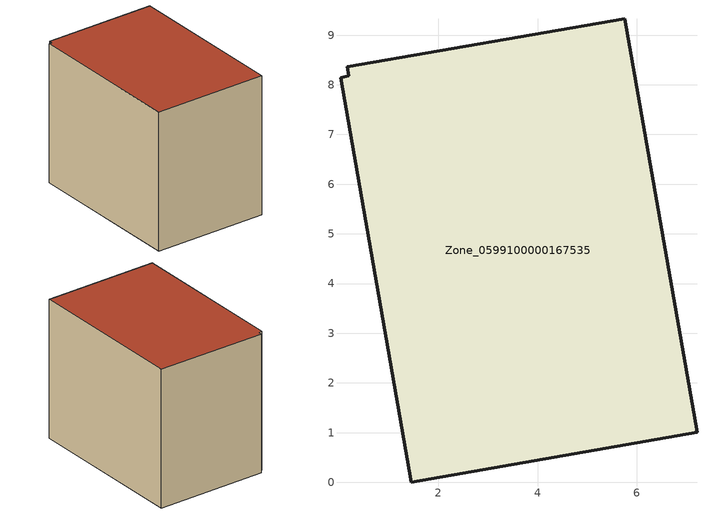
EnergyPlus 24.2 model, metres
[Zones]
Zone_0599100000167535
 floor ground (C_G): 0.2,8.19 0.17,8.36 5.76,9.33 7.21,1.01 1.45,0 0.03,8.14 z0
 wall outside (C_F): 7.21,1.01 5.76,9.33 0.17,8.36 0.2,8.19 0.03,8.14 1.45,0 7.21,1.01 z0:7.12
 roof outside (C_R): 0.17,8.36 0.2,8.19 0.03,8.14 1.45,0 7.21,1.01 5.76,9.33 z7.12
[BUILDING]
Pand.0599100000167535: North Axis=0; Terrain=City; Loads Convergence Tolerance Value=0.04; Temperature Convergence Tolerance Value=0.4; Solar Distribution=FullExterior; Maximum Number of Warmup Days=25; Minimum Number of Warmup Days=1
[Site:Location]
Rotterdam.The.Hague.AP_ZH_NLD Design_Conditions: Latitude=51.96; Longitude=4.45; Time Zone=1; Elevation=-4.5
[SITE:GROUNDTEMPERATURE:BUILDINGSURFACE]
18, 18, 18, 18, 18, 18, 18, 18, 18, 18, 18, 18
[MATERIAL] Thermal Absorptance=0.9; Solar Absorptance=0.7; Visible Absorptance=0.7
Name | Roughness | Thickness | Conductivity | Density | Specific Heat
G.TI.1946 | MediumSmooth | 0.15 | 1 | 540 | 1210
F.TI.1946 | Rough | 0.3 | 0.857143 | 1920 | 840
R.TI.1946 | MediumRough | 0.2 | 0.1 | 1500 | 1000
[CONSTRUCTION]
C_G: G.TI.1946
C_F: F.TI.1946
C_R: R.TI.1946
[ZONE]
Zone_0599100000167535: Type=1; Multiplier=1; Ceiling Height=Autocalculate; Volume=Autocalculate; Floor Area=autocalculate; Part of Total Floor Area=Yes
[ZONEINFILTRATION:DESIGNFLOWRATE]
Infil_Zone_0599100000167535: Zone or ZoneList or Space or SpaceList=Zone_0599100000167535; Schedule=AlwaysOn; Design Flow Rate Calculation Method=Flow/Area; Flow Rate per Floor Area=0.003; Constant Term Coefficient=1; Temperature Term Coefficient=0; Velocity Term Coefficient=0; Velocity Squared Term Coefficient=0
[HVACTEMPLATE:ZONE:IDEALLOADSAIRSYSTEM]
Zone_0599100000167535: Maximum Heating Supply Air Temperature=50; Minimum Cooling Supply Air Temperature=13; Maximum Heating Supply Air Humidity Ratio=0.0156; Minimum Cooling Supply Air Humidity Ratio=0.0077; Heating Limit=NoLimit; Cooling Limit=NoLimit; Dehumidification Control Type=ConstantSensibleHeatRatio; Cooling Sensible Heat Ratio=0.7; Dehumidification Setpoint=60; Humidification Control Type=None; Humidification Setpoint=30; Outdoor Air Method=None; Outdoor Air Flow Rate per Person=0.00944; Outdoor Air Flow Rate per Zone Floor Area=0; Outdoor Air Flow Rate per Zone=0; Demand Controlled Ventilation Type=None; Outdoor Air Economizer Type=NoEconomizer; Heat Recovery Type=None; Sensible Heat Recovery Effectiveness=0.7; Latent Heat Recovery Effectiveness=0.65
[ZONECONTROL:THERMOSTAT]
ThermostatControl_Zone_0599100000167535: Zone or ZoneList=Zone_0599100000167535; Control Type Schedule=DualSetpointControlType; Control 1=Thermostat_Zone_0599100000167535; Temperature Difference Between Cutout And Setpoint=0
[THERMOSTATSETPOINT:DUALSETPOINT]
Thermostat_Zone_0599100000167535: Heating Setpoint Temperature Schedule=HeatingSetpoint_Zone_0599100000167535; Cooling Setpoint Temperature Schedule=CoolingSetpoint_Zone_0599100000167535
[SCHEDULE:COMPACT]
HeatingSetpoint_Zone_0599100000167535: Through: 12/31, For: AllDays, Until: 24:00, 21
CoolingSetpoint_Zone_0599100000167535: Through: 12/31, For: AllDays, Until: 24:00, 24
DualSetpointControlType: Through: 12/31, For: AllDays, Until: 24:00, 4
AlwaysOn: Through: 12/31, For: AllDays, Until: 24:00, 1
